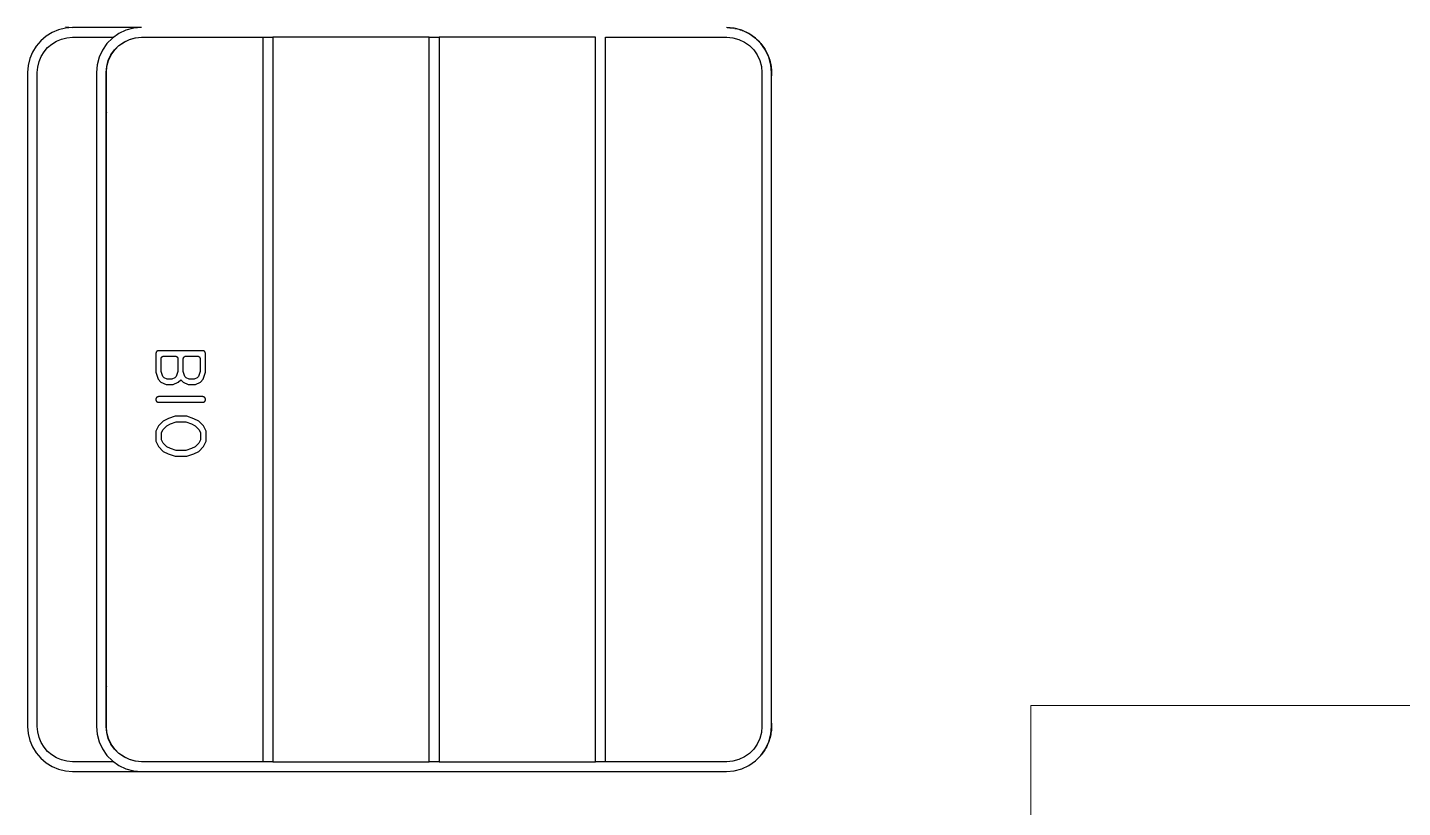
# Model space of a CAD drawing. Header units: millimetres. Extents: x 1287 to 5317, y -239 to 2577.
# Drawn here: x 3281 to 3984, y 159 to 558 of the extents above; entities that cross this region are included whole.
import ezdxf

# ---------------------------------------------------------------- set-up
doc = ezdxf.new("R2010")
doc.units = ezdxf.units.MM
doc.header["$MEASUREMENT"] = 0
doc.layers.add('Domyślny', color=7, linetype='Continuous', true_color=0x000000)
doc.layers.add('Utwórz2D linie widoczne', color=7, linetype='Continuous', true_color=0x000000)

msp = doc.modelspace()

# ---------------------------------------------------------------- linework, layer by layer
at = {"layer": 'Domyślny', "color": 18, "lineweight": 15, "true_color": 0x000000}
for p, q in [((3793.96, -239.12), (3793.96, 211.41)), ((5313.2, 211.41), (3793.97, 211.41))]:
    msp.add_line(p, q, dxfattribs=at)
at = {"layer": 'Utwórz2D linie widoczne'}
for p, q in [((3297.15, 556.52), (3293.82, 555.14)), ((3300.66, 557.37), (3297.15, 556.52)), ((3300.66, 557.93), (3304.26, 557.65)), ((3304.26, 557.65), (3300.66, 557.37)), ((3321.26, 557.65), (3304.26, 557.65)), ((3339.46, 557.65), (3321.26, 557.65)), ((3331.6, 556.26), (3327.96, 554.57)), ((3335.47, 557.3), (3331.6, 556.26)), ((3339.46, 557.65), (3335.47, 557.3)), ((3642.46, 557.3), (3638.46, 557.65)), ((3638.91, 557.61), (3639.55, 557.59)), ((3639.55, 557.59), (3640.2, 557.55)), ((3640.2, 557.55), (3640.84, 557.5)), ((3640.84, 557.5), (3641.49, 557.42)), ((3641.49, 557.42), (3642.13, 557.33)), ((3646.33, 556.26), (3642.46, 557.3)), ((3642.75, 557.22), (3643.44, 557.08)), ((3643.44, 557.08), (3644.13, 556.92)), ((3644.13, 556.92), (3644.81, 556.74)), ((3644.81, 556.74), (3645.48, 556.53)), ((3645.48, 556.53), (3646.15, 556.31)), ((3649.96, 554.57), (3646.33, 556.26)), ((3646.48, 556.19), (3647.19, 555.91)), ((3647.19, 555.91), (3647.89, 555.62)), ((3647.89, 555.62), (3648.58, 555.3)), ((3648.58, 555.3), (3649.26, 554.95)), ((3285.65, 548.17), (3283.77, 545.09)), ((3288, 550.91), (3285.65, 548.17)), ((3290.74, 553.26), (3288, 550.91)), ((3293.82, 555.14), (3290.74, 553.26)), ((3291.53, 547.38), (3293.68, 549.21)), ((3293.68, 549.21), (3296.09, 550.69)), ((3296.09, 550.69), (3298.7, 551.77)), ((3298.7, 551.77), (3301.44, 552.43)), ((3301.44, 552.43), (3304.26, 552.65)), ((3304.26, 552.65), (3325.22, 552.65)), ((3321.84, 549.43), (3319.54, 546.15)), ((3324.68, 552.27), (3321.84, 549.43)), ((3327.96, 554.57), (3324.68, 552.27)), ((3325.67, 546.22), (3327.89, 548.44)), ((3325.81, 546.22), (3328.02, 548.44)), ((3327.89, 548.44), (3330.46, 550.24)), ((3328.02, 548.44), (3330.58, 550.24)), ((3330.46, 550.24), (3333.31, 551.56)), ((3330.58, 550.24), (3333.41, 551.56)), ((3333.31, 551.56), (3336.34, 552.38)), ((3333.41, 551.56), (3336.43, 552.38)), ((3336.34, 552.38), (3339.46, 552.65)), ((3336.43, 552.38), (3339.54, 552.65)), ((3339.46, 552.65), (3339.54, 552.65)), ((3339.54, 552.65), (3401.61, 552.65)), ((3401.61, 552.65), (3401.61, 182.65)), ((3401.61, 552.65), (3406.61, 552.65)), ((3486.61, 552.65), (3406.61, 552.65)), ((3406.61, 552.65), (3406.61, 182.65)), ((3486.61, 182.65), (3486.61, 552.65)), ((3486.61, 552.65), (3491.61, 552.65)), ((3491.61, 552.65), (3491.61, 182.65)), ((3571.61, 552.65), (3491.61, 552.65)), ((3571.61, 182.65), (3571.61, 552.65)), ((3576.61, 552.65), (3638.68, 552.65)), ((3576.61, 182.65), (3576.61, 552.65)), ((3638.68, 552.65), (3641.79, 552.38)), ((3641.79, 552.38), (3644.81, 551.56)), ((3644.81, 551.56), (3647.64, 550.24)), ((3647.64, 550.24), (3650.2, 548.44)), ((3649.26, 554.95), (3649.92, 554.59)), ((3653.25, 552.27), (3649.96, 554.57)), ((3650, 554.54), (3650.69, 554.13)), ((3650.2, 548.44), (3652.41, 546.22)), ((3650.69, 554.13), (3651.36, 553.69)), ((3651.36, 553.69), (3652.02, 553.24)), ((3652.02, 553.24), (3652.66, 552.75)), ((3652.66, 552.75), (3653.28, 552.25)), ((3656.08, 549.43), (3653.25, 552.27)), ((3653.28, 552.25), (3653.89, 551.72)), ((3653.89, 551.72), (3654.48, 551.18)), ((3654.48, 551.18), (3655.05, 550.61)), ((3655.05, 550.61), (3655.59, 550.02)), ((3655.59, 550.02), (3656.12, 549.42)), ((3658.38, 546.15), (3656.08, 549.43)), ((3656.12, 549.42), (3656.63, 548.79)), ((3656.63, 548.79), (3657.11, 548.15)), ((3657.11, 548.15), (3657.57, 547.5)), ((3282.39, 541.76), (3281.54, 538.25)), ((3283.77, 545.09), (3282.39, 541.76)), ((3287.14, 540.21), (3288.22, 542.82)), ((3288.22, 542.82), (3289.7, 545.23)), ((3289.7, 545.23), (3291.53, 547.38)), ((3317.85, 542.52), (3316.81, 538.64)), ((3319.54, 546.15), (3317.85, 542.52)), ((3322.55, 540.81), (3323.88, 543.65)), ((3322.69, 540.81), (3324.01, 543.65)), ((3323.88, 543.65), (3325.67, 546.22)), ((3324.01, 543.65), (3325.81, 546.22)), ((3652.41, 546.22), (3654.21, 543.65)), ((3654.21, 543.65), (3655.53, 540.81)), ((3657.57, 547.5), (3658.01, 546.82)), ((3658.01, 546.82), (3658.42, 546.14)), ((3660.08, 542.52), (3658.38, 546.15)), ((3658.42, 546.14), (3658.81, 545.43)), ((3658.81, 545.43), (3659.18, 544.72)), ((3659.18, 544.72), (3659.52, 543.99)), ((3659.52, 543.99), (3659.83, 543.25)), ((3659.83, 543.25), (3660.12, 542.5)), ((3661.11, 538.64), (3660.08, 542.52)), ((3660.12, 542.5), (3660.38, 541.75)), ((3660.38, 541.75), (3660.62, 540.98)), ((3281.54, 538.25), (3281.26, 534.65)), ((3281.26, 534.65), (3281.26, 489.65)), ((3286.26, 534.65), (3286.48, 537.47)), ((3286.26, 489.65), (3286.26, 534.65)), ((3286.48, 537.47), (3287.14, 540.21)), ((3316.81, 538.64), (3316.46, 534.65)), ((3316.46, 534.65), (3316.46, 200.65)), ((3321.46, 534.65), (3321.74, 537.77)), ((3321.46, 200.65), (3321.46, 534.65)), ((3321.61, 534.65), (3321.88, 537.77)), ((3321.61, 200.65), (3321.61, 534.65)), ((3321.74, 537.77), (3322.55, 540.81)), ((3321.88, 537.77), (3322.69, 540.81)), ((3655.53, 540.81), (3656.34, 537.77)), ((3656.34, 537.77), (3656.61, 534.65)), ((3656.61, 534.65), (3656.61, 200.65)), ((3660.62, 540.98), (3660.83, 540.2)), ((3660.83, 540.2), (3661.01, 539.42)), ((3661.01, 539.42), (3661.16, 538.63)), ((3661.46, 534.65), (3661.11, 538.64)), ((3661.16, 538.63), (3661.29, 537.84)), ((3661.29, 537.84), (3661.39, 537.04)), ((3661.39, 537.04), (3661.46, 536.24)), ((3661.46, 536.24), (3661.5, 535.44)), ((3661.46, 200.65), (3661.46, 534.65)), ((3661.5, 535.44), (3661.52, 534.64)), ((3661.52, 534.64), (3661.5, 533.84)), ((3661.5, 533.84), (3661.46, 533.04)), ((3321.46, 522.65), (3321.61, 522.65)), ((3321.49, 513.79), (3321.46, 513.65)), ((3321.53, 513.93), (3321.49, 513.79)), ((3321.57, 514.07), (3321.53, 513.93)), ((3321.61, 514.21), (3321.57, 514.07)), ((3321.46, 504.57), (3321.61, 504.57)), ((3281.26, 489.65), (3281.26, 245.65)), ((3286.26, 245.65), (3286.26, 489.65)), ((3346.9, 391.26), (3346.89, 391.21)), ((3346.89, 391.21), (3346.89, 381.58)), ((3346.91, 391.39), (3346.9, 391.35)), ((3346.9, 391.35), (3346.9, 391.3)), ((3346.9, 391.3), (3346.9, 391.26)), ((3346.92, 391.48), (3346.91, 391.44)), ((3346.91, 391.44), (3346.91, 391.39)), ((3346.93, 391.53), (3346.92, 391.48)), ((3346.94, 391.57), (3346.93, 391.53)), ((3346.96, 391.61), (3346.94, 391.57)), ((3346.97, 391.65), (3346.96, 391.61)), ((3346.99, 391.7), (3346.97, 391.65)), ((3347, 391.74), (3346.99, 391.7)), ((3347.02, 391.78), (3347, 391.74)), ((3347.04, 391.82), (3347.02, 391.78)), ((3347.06, 391.86), (3347.04, 391.82)), ((3347.09, 391.9), (3347.06, 391.86)), ((3347.11, 391.93), (3347.09, 391.9)), ((3347.14, 391.97), (3347.11, 391.93)), ((3347.16, 392.01), (3347.14, 391.97)), ((3347.19, 392.04), (3347.16, 392.01)), ((3347.22, 392.08), (3347.19, 392.04)), ((3347.25, 392.11), (3347.22, 392.08)), ((3347.28, 392.14), (3347.25, 392.11)), ((3347.32, 392.17), (3347.28, 392.14)), ((3347.35, 392.2), (3347.32, 392.17)), ((3347.38, 392.23), (3347.35, 392.2)), ((3347.42, 392.26), (3347.38, 392.23)), ((3347.46, 392.28), (3347.42, 392.26)), ((3347.49, 392.31), (3347.46, 392.28)), ((3347.53, 392.33), (3347.49, 392.31)), ((3347.57, 392.35), (3347.53, 392.33)), ((3347.61, 392.37), (3347.57, 392.35)), ((3347.65, 392.39), (3347.61, 392.37)), ((3347.69, 392.41), (3347.65, 392.39)), ((3347.74, 392.43), (3347.69, 392.41)), ((3347.78, 392.44), (3347.74, 392.43)), ((3347.82, 392.46), (3347.78, 392.44)), ((3347.86, 392.47), (3347.82, 392.46)), ((3347.91, 392.48), (3347.86, 392.47)), ((3347.95, 392.49), (3347.91, 392.48)), ((3348, 392.49), (3347.95, 392.49)), ((3348.04, 392.5), (3348, 392.49)), ((3348.09, 392.5), (3348.04, 392.5)), ((3348.13, 392.51), (3348.09, 392.5)), ((3348.18, 392.51), (3348.13, 392.51)), ((3370.91, 392.51), (3348.18, 392.51)), ((3349.56, 388.6), (3349.57, 388.65)), ((3349.56, 388.56), (3349.56, 388.6)), ((3349.56, 388.51), (3349.56, 388.56)), ((3349.56, 388.47), (3349.56, 388.51)), ((3349.56, 382.01), (3349.56, 388.47)), ((3349.57, 388.65), (3349.58, 388.69)), ((3349.58, 388.74), (3349.59, 388.78)), ((3349.58, 388.69), (3349.58, 388.74)), ((3349.59, 388.78), (3349.61, 388.82)), ((3349.61, 388.82), (3349.62, 388.87)), ((3349.62, 388.87), (3349.63, 388.91)), ((3349.63, 388.91), (3349.65, 388.95)), ((3349.65, 388.95), (3349.67, 388.99)), ((3349.67, 388.99), (3349.68, 389.03)), ((3349.68, 389.03), (3349.7, 389.07)), ((3349.7, 389.07), (3349.73, 389.11)), ((3349.73, 389.11), (3349.75, 389.15)), ((3349.75, 389.15), (3349.77, 389.19)), ((3349.77, 389.19), (3349.8, 389.23)), ((3349.8, 389.23), (3349.83, 389.26)), ((3349.83, 389.26), (3349.85, 389.3)), ((3349.85, 389.3), (3349.88, 389.33)), ((3349.88, 389.33), (3349.91, 389.37)), ((3349.91, 389.37), (3349.95, 389.4)), ((3349.95, 389.4), (3349.98, 389.43)), ((3349.98, 389.43), (3350.01, 389.46)), ((3350.01, 389.46), (3350.05, 389.49)), ((3350.05, 389.49), (3350.08, 389.51)), ((3350.08, 389.51), (3350.12, 389.54)), ((3350.12, 389.54), (3350.16, 389.56)), ((3350.16, 389.56), (3350.19, 389.59)), ((3350.19, 389.59), (3350.23, 389.61)), ((3350.23, 389.61), (3350.27, 389.63)), ((3350.27, 389.63), (3350.31, 389.65)), ((3350.31, 389.65), (3350.36, 389.67)), ((3350.36, 389.67), (3350.4, 389.68)), ((3350.4, 389.68), (3350.44, 389.7)), ((3350.44, 389.7), (3350.48, 389.71)), ((3350.48, 389.71), (3350.53, 389.72)), ((3350.53, 389.72), (3350.57, 389.73)), ((3350.57, 389.73), (3350.61, 389.74)), ((3350.61, 389.74), (3350.66, 389.75)), ((3350.66, 389.75), (3350.7, 389.76)), ((3350.7, 389.76), (3350.75, 389.76)), ((3350.75, 389.76), (3350.79, 389.76)), ((3350.79, 389.76), (3350.84, 389.76)), ((3350.84, 389.76), (3356.84, 389.76)), ((3356.84, 389.76), (3356.89, 389.76)), ((3356.89, 389.76), (3356.93, 389.76)), ((3356.93, 389.76), (3356.98, 389.76)), ((3356.98, 389.76), (3357.02, 389.75)), ((3357.02, 389.75), (3357.07, 389.74)), ((3357.07, 389.74), (3357.11, 389.73)), ((3357.11, 389.73), (3357.15, 389.72)), ((3357.15, 389.72), (3357.2, 389.71)), ((3357.2, 389.71), (3357.24, 389.7)), ((3357.24, 389.7), (3357.28, 389.68)), ((3357.28, 389.68), (3357.32, 389.67)), ((3357.32, 389.67), (3357.37, 389.65)), ((3357.37, 389.65), (3357.41, 389.63)), ((3357.41, 389.63), (3357.45, 389.61)), ((3357.45, 389.61), (3357.49, 389.59)), ((3357.49, 389.59), (3357.52, 389.56)), ((3357.52, 389.56), (3357.56, 389.54)), ((3357.56, 389.54), (3357.6, 389.51)), ((3357.6, 389.51), (3357.63, 389.49)), ((3357.63, 389.49), (3357.67, 389.46)), ((3357.67, 389.46), (3357.7, 389.43)), ((3357.7, 389.43), (3357.74, 389.4)), ((3357.74, 389.4), (3357.77, 389.37)), ((3357.77, 389.37), (3357.8, 389.33)), ((3357.8, 389.33), (3357.83, 389.3)), ((3357.83, 389.3), (3357.86, 389.26)), ((3357.86, 389.26), (3357.88, 389.23)), ((3357.88, 389.23), (3357.91, 389.19)), ((3357.91, 389.19), (3357.93, 389.15)), ((3357.93, 389.15), (3357.95, 389.11)), ((3357.95, 389.11), (3357.98, 389.07)), ((3357.98, 389.07), (3358, 389.03)), ((3358, 389.03), (3358.02, 388.99)), ((3358.02, 388.99), (3358.03, 388.95)), ((3358.03, 388.95), (3358.05, 388.91)), ((3358.05, 388.91), (3358.06, 388.87)), ((3358.06, 388.87), (3358.08, 388.82)), ((3358.08, 388.82), (3358.09, 388.78)), ((3358.09, 388.78), (3358.1, 388.74)), ((3358.1, 388.74), (3358.11, 388.69)), ((3358.11, 388.69), (3358.11, 388.65)), ((3358.11, 388.65), (3358.12, 388.6)), ((3358.12, 388.6), (3358.12, 388.56)), ((3358.12, 388.56), (3358.12, 388.51)), ((3358.12, 388.51), (3358.12, 388.47)), ((3358.12, 388.47), (3358.12, 382.01)), ((3360.89, 388.56), (3360.9, 388.6)), ((3360.89, 388.51), (3360.89, 388.56)), ((3360.89, 388.47), (3360.89, 388.51)), ((3360.89, 382.01), (3360.89, 388.47)), ((3360.9, 388.65), (3360.91, 388.69)), ((3360.9, 388.6), (3360.9, 388.65)), ((3360.91, 388.69), (3360.92, 388.74)), ((3360.92, 388.74), (3360.93, 388.78)), ((3360.93, 388.78), (3360.94, 388.82)), ((3360.94, 388.82), (3360.95, 388.87)), ((3360.95, 388.87), (3360.97, 388.91)), ((3360.97, 388.91), (3360.98, 388.95)), ((3360.98, 388.95), (3361, 388.99)), ((3361, 388.99), (3361.02, 389.03)), ((3361.02, 389.03), (3361.04, 389.07)), ((3361.04, 389.07), (3361.06, 389.11)), ((3361.06, 389.11), (3361.08, 389.15)), ((3361.08, 389.15), (3361.11, 389.19)), ((3361.11, 389.19), (3361.13, 389.23)), ((3361.13, 389.23), (3361.16, 389.26)), ((3361.16, 389.26), (3361.19, 389.3)), ((3361.19, 389.3), (3361.22, 389.33)), ((3361.22, 389.33), (3361.25, 389.37)), ((3361.25, 389.37), (3361.28, 389.4)), ((3361.28, 389.4), (3361.31, 389.43)), ((3361.31, 389.43), (3361.34, 389.46)), ((3361.34, 389.46), (3361.38, 389.49)), ((3361.38, 389.49), (3361.42, 389.51)), ((3361.42, 389.51), (3361.45, 389.54)), ((3361.45, 389.54), (3361.49, 389.56)), ((3361.49, 389.56), (3361.53, 389.59)), ((3361.53, 389.59), (3361.57, 389.61)), ((3361.57, 389.61), (3361.61, 389.63)), ((3361.61, 389.63), (3361.65, 389.65)), ((3361.65, 389.65), (3361.69, 389.67)), ((3361.69, 389.67), (3361.73, 389.68)), ((3361.73, 389.68), (3361.77, 389.7)), ((3361.77, 389.7), (3361.82, 389.71)), ((3361.82, 389.71), (3361.86, 389.72)), ((3361.86, 389.72), (3361.9, 389.73)), ((3361.9, 389.73), (3361.95, 389.74)), ((3361.95, 389.74), (3361.99, 389.75)), ((3361.99, 389.75), (3362.04, 389.76)), ((3362.04, 389.76), (3362.08, 389.76)), ((3362.08, 389.76), (3362.13, 389.76)), ((3362.13, 389.76), (3362.17, 389.76)), ((3362.17, 389.76), (3368.18, 389.76)), ((3368.18, 389.76), (3368.22, 389.76)), ((3368.22, 389.76), (3368.27, 389.76)), ((3368.27, 389.76), (3368.31, 389.76)), ((3368.31, 389.76), (3368.36, 389.75)), ((3368.36, 389.75), (3368.4, 389.74)), ((3368.4, 389.74), (3368.44, 389.73)), ((3368.44, 389.73), (3368.49, 389.72)), ((3368.49, 389.72), (3368.53, 389.71)), ((3368.53, 389.71), (3368.57, 389.7)), ((3368.57, 389.7), (3368.62, 389.68)), ((3368.62, 389.68), (3368.66, 389.67)), ((3368.66, 389.67), (3368.7, 389.65)), ((3368.7, 389.65), (3368.74, 389.63)), ((3368.74, 389.63), (3368.78, 389.61)), ((3368.78, 389.61), (3368.82, 389.59)), ((3368.82, 389.59), (3368.86, 389.56)), ((3368.86, 389.56), (3368.89, 389.54)), ((3368.89, 389.54), (3368.93, 389.51)), ((3368.93, 389.51), (3368.97, 389.49)), ((3368.97, 389.49), (3369, 389.46)), ((3369, 389.46), (3369.04, 389.43)), ((3369.04, 389.43), (3369.07, 389.4)), ((3369.07, 389.4), (3369.1, 389.37)), ((3369.1, 389.37), (3369.13, 389.33)), ((3369.13, 389.33), (3369.16, 389.3)), ((3369.16, 389.3), (3369.19, 389.26)), ((3369.19, 389.26), (3369.21, 389.23)), ((3369.21, 389.23), (3369.24, 389.19)), ((3369.24, 389.19), (3369.26, 389.15)), ((3369.26, 389.15), (3369.29, 389.11)), ((3369.29, 389.11), (3369.31, 389.07)), ((3369.31, 389.07), (3369.33, 389.03)), ((3369.33, 389.03), (3369.35, 388.99)), ((3369.35, 388.99), (3369.37, 388.95)), ((3369.37, 388.95), (3369.38, 388.91)), ((3369.38, 388.91), (3369.4, 388.87)), ((3369.4, 388.87), (3369.41, 388.82)), ((3369.41, 388.82), (3369.42, 388.78)), ((3369.42, 388.78), (3369.43, 388.74)), ((3369.43, 388.74), (3369.44, 388.69)), ((3369.44, 388.69), (3369.45, 388.65)), ((3369.45, 388.65), (3369.45, 388.6)), ((3369.45, 388.6), (3369.45, 388.56)), ((3369.45, 388.56), (3369.46, 388.51)), ((3369.46, 388.51), (3369.46, 388.47)), ((3369.46, 388.47), (3369.46, 382.01)), ((3370.95, 392.51), (3370.91, 392.51)), ((3371, 392.5), (3370.95, 392.51)), ((3371.04, 392.5), (3371, 392.5)), ((3371.09, 392.49), (3371.04, 392.5)), ((3371.13, 392.49), (3371.09, 392.49)), ((3371.18, 392.48), (3371.13, 392.49)), ((3371.22, 392.47), (3371.18, 392.48)), ((3371.26, 392.46), (3371.22, 392.47)), ((3371.31, 392.44), (3371.26, 392.46)), ((3371.35, 392.43), (3371.31, 392.44)), ((3371.39, 392.41), (3371.35, 392.43)), ((3371.43, 392.39), (3371.39, 392.41)), ((3371.47, 392.37), (3371.43, 392.39)), ((3371.51, 392.35), (3371.47, 392.37)), ((3371.55, 392.33), (3371.51, 392.35)), ((3371.59, 392.31), (3371.55, 392.33)), ((3371.63, 392.28), (3371.59, 392.31)), ((3371.66, 392.26), (3371.63, 392.28)), ((3371.7, 392.23), (3371.66, 392.26)), ((3371.73, 392.2), (3371.7, 392.23)), ((3371.77, 392.17), (3371.73, 392.2)), ((3371.8, 392.14), (3371.77, 392.17)), ((3371.83, 392.11), (3371.8, 392.14)), ((3371.86, 392.08), (3371.83, 392.11)), ((3371.89, 392.04), (3371.86, 392.08)), ((3371.92, 392.01), (3371.89, 392.04)), ((3371.95, 391.97), (3371.92, 392.01)), ((3371.97, 391.93), (3371.95, 391.97)), ((3372, 391.9), (3371.97, 391.93)), ((3372.02, 391.86), (3372, 391.9)), ((3372.04, 391.82), (3372.02, 391.86)), ((3372.06, 391.78), (3372.04, 391.82)), ((3372.08, 391.74), (3372.06, 391.78)), ((3372.1, 391.7), (3372.08, 391.74)), ((3372.11, 391.65), (3372.1, 391.7)), ((3372.13, 391.61), (3372.11, 391.65)), ((3372.14, 391.57), (3372.13, 391.61)), ((3372.15, 391.53), (3372.14, 391.57)), ((3372.16, 391.48), (3372.15, 391.53)), ((3372.17, 391.44), (3372.16, 391.48)), ((3372.18, 391.39), (3372.17, 391.44)), ((3372.18, 391.35), (3372.18, 391.39)), ((3372.19, 391.3), (3372.18, 391.35)), ((3372.19, 391.26), (3372.19, 391.3)), ((3372.19, 391.21), (3372.19, 391.26)), ((3372.19, 381.58), (3372.19, 391.21)), ((3346.89, 381.58), (3348.09, 377.96)), ((3350.4, 379.42), (3349.56, 382.01)), ((3358.12, 382.01), (3357.28, 379.42)), ((3361.74, 379.42), (3360.89, 382.01)), ((3369.46, 382.01), (3368.61, 379.42)), ((3370.99, 377.96), (3372.19, 381.58)), ((3348.09, 377.96), (3349.48, 376.51)), ((3349.48, 376.51), (3352.05, 375.23)), ((3351.05, 378.79), (3350.4, 379.42)), ((3352.62, 377.99), (3351.05, 378.79)), ((3352.05, 375.23), (3355.77, 375.23)), ((3355.06, 377.99), (3352.62, 377.99)), ((3356.63, 378.79), (3355.06, 377.99)), ((3355.77, 375.23), (3358.34, 376.51)), ((3357.28, 379.42), (3356.63, 378.79)), ((3358.34, 376.51), (3359.54, 377.77)), ((3359.54, 377.77), (3360.75, 376.51)), ((3360.75, 376.51), (3363.31, 375.23)), ((3362.39, 378.79), (3361.74, 379.42)), ((3363.96, 377.99), (3362.39, 378.79)), ((3363.31, 375.23), (3367.04, 375.23)), ((3366.39, 377.99), (3363.96, 377.99)), ((3367.96, 378.79), (3366.39, 377.99)), ((3367.04, 375.23), (3369.6, 376.51)), ((3368.61, 379.42), (3367.96, 378.79)), ((3369.6, 376.51), (3370.99, 377.96)), ((3346.9, 367.83), (3346.89, 367.79)), ((3346.89, 367.79), (3346.89, 367.74)), ((3346.89, 367.74), (3346.89, 367.57)), ((3346.89, 367.57), (3346.89, 367.53)), ((3346.89, 367.53), (3346.9, 367.48)), ((3346.91, 367.93), (3346.9, 367.88)), ((3346.9, 367.88), (3346.9, 367.83)), ((3346.9, 367.48), (3346.9, 367.44)), ((3346.9, 367.44), (3346.91, 367.39)), ((3346.92, 368.02), (3346.91, 367.97)), ((3346.91, 367.97), (3346.91, 367.93)), ((3346.91, 367.39), (3346.91, 367.34)), ((3346.91, 367.34), (3346.92, 367.3)), ((3346.93, 368.06), (3346.92, 368.02)), ((3346.92, 367.3), (3346.93, 367.25)), ((3346.94, 368.11), (3346.93, 368.06)), ((3346.93, 367.25), (3346.94, 367.21)), ((3346.96, 368.15), (3346.94, 368.11)), ((3346.94, 367.21), (3346.96, 367.16)), ((3346.97, 368.2), (3346.96, 368.15)), ((3346.96, 367.16), (3346.97, 367.12)), ((3346.99, 368.24), (3346.97, 368.2)), ((3346.97, 367.12), (3346.99, 367.08)), ((3347.01, 368.28), (3346.99, 368.24)), ((3346.99, 367.08), (3347.01, 367.03)), ((3347.02, 368.32), (3347.01, 368.28)), ((3347.01, 367.03), (3347.02, 366.99)), ((3347.05, 368.37), (3347.02, 368.32)), ((3347.02, 366.99), (3347.05, 366.95)), ((3347.07, 368.41), (3347.05, 368.37)), ((3347.05, 366.95), (3347.07, 366.91)), ((3347.09, 368.45), (3347.07, 368.41)), ((3347.07, 366.91), (3347.09, 366.87)), ((3347.12, 368.49), (3347.09, 368.45)), ((3347.09, 366.87), (3347.12, 366.83)), ((3347.14, 368.52), (3347.12, 368.49)), ((3347.12, 366.83), (3347.14, 366.79)), ((3347.17, 368.56), (3347.14, 368.52)), ((3347.14, 366.79), (3347.17, 366.75)), ((3347.2, 368.6), (3347.17, 368.56)), ((3347.17, 366.75), (3347.2, 366.72)), ((3347.23, 368.63), (3347.2, 368.6)), ((3347.2, 366.72), (3347.23, 366.68)), ((3347.26, 368.67), (3347.23, 368.63)), ((3347.23, 366.68), (3347.26, 366.65)), ((3347.29, 368.7), (3347.26, 368.67)), ((3347.26, 366.65), (3347.29, 366.61)), ((3347.32, 368.73), (3347.29, 368.7)), ((3347.29, 366.61), (3347.32, 366.58)), ((3347.36, 368.76), (3347.32, 368.73)), ((3347.32, 366.58), (3347.36, 366.55)), ((3347.39, 368.79), (3347.36, 368.76)), ((3347.36, 366.55), (3347.39, 366.52)), ((3347.43, 368.82), (3347.39, 368.79)), ((3347.39, 366.52), (3347.43, 366.49)), ((3347.47, 368.85), (3347.43, 368.82)), ((3347.43, 366.49), (3347.47, 366.46)), ((3347.51, 368.88), (3347.47, 368.85)), ((3347.47, 366.46), (3347.51, 366.44)), ((3347.55, 368.9), (3347.51, 368.88)), ((3347.51, 366.44), (3347.55, 366.41)), ((3347.59, 368.92), (3347.55, 368.9)), ((3347.55, 366.41), (3347.59, 366.39)), ((3347.63, 368.95), (3347.59, 368.92)), ((3347.59, 366.39), (3347.63, 366.37)), ((3347.67, 368.97), (3347.63, 368.95)), ((3347.63, 366.37), (3347.67, 366.35)), ((3347.71, 368.99), (3347.67, 368.97)), ((3347.67, 366.35), (3347.71, 366.33)), ((3347.75, 369), (3347.71, 368.99)), ((3347.71, 366.33), (3347.75, 366.31)), ((3347.8, 369.02), (3347.75, 369)), ((3347.75, 366.31), (3347.8, 366.29)), ((3347.84, 369.03), (3347.8, 369.02)), ((3347.8, 366.29), (3347.84, 366.28)), ((3347.88, 369.05), (3347.84, 369.03)), ((3347.84, 366.28), (3347.88, 366.27)), ((3347.93, 369.06), (3347.88, 369.05)), ((3347.88, 366.27), (3347.93, 366.25)), ((3347.97, 369.07), (3347.93, 369.06)), ((3347.93, 366.25), (3347.97, 366.24)), ((3348.02, 369.08), (3347.97, 369.07)), ((3347.97, 366.24), (3348.02, 366.24)), ((3348.07, 369.09), (3348.02, 369.08)), ((3348.02, 366.24), (3348.07, 366.23)), ((3348.11, 369.09), (3348.07, 369.09)), ((3348.07, 366.23), (3348.11, 366.22)), ((3348.16, 369.1), (3348.11, 369.09)), ((3348.11, 366.22), (3348.16, 366.22)), ((3348.2, 369.1), (3348.16, 369.1)), ((3348.16, 366.22), (3348.2, 366.22)), ((3348.25, 369.1), (3348.2, 369.1)), ((3348.2, 366.22), (3348.25, 366.22)), ((3370.83, 369.1), (3348.25, 369.1)), ((3348.25, 366.22), (3370.83, 366.22)), ((3370.88, 369.1), (3370.83, 369.1)), ((3370.83, 366.22), (3370.88, 366.22)), ((3370.92, 369.1), (3370.88, 369.1)), ((3370.88, 366.22), (3370.92, 366.22)), ((3370.97, 369.09), (3370.92, 369.1)), ((3370.92, 366.22), (3370.97, 366.22)), ((3371.02, 369.09), (3370.97, 369.09)), ((3370.97, 366.22), (3371.02, 366.23)), ((3371.06, 369.08), (3371.02, 369.09)), ((3371.02, 366.23), (3371.06, 366.24)), ((3371.11, 369.07), (3371.06, 369.08)), ((3371.06, 366.24), (3371.11, 366.24)), ((3371.15, 369.06), (3371.11, 369.07)), ((3371.11, 366.24), (3371.15, 366.25)), ((3371.2, 369.05), (3371.15, 369.06)), ((3371.15, 366.25), (3371.2, 366.27)), ((3371.24, 369.03), (3371.2, 369.05)), ((3371.2, 366.27), (3371.24, 366.28)), ((3371.29, 369.02), (3371.24, 369.03)), ((3371.24, 366.28), (3371.29, 366.29)), ((3371.33, 369), (3371.29, 369.02)), ((3371.29, 366.29), (3371.33, 366.31)), ((3371.37, 368.99), (3371.33, 369)), ((3371.33, 366.31), (3371.37, 366.33)), ((3371.41, 368.97), (3371.37, 368.99)), ((3371.37, 366.33), (3371.41, 366.35)), ((3371.46, 368.95), (3371.41, 368.97)), ((3371.41, 366.35), (3371.46, 366.37)), ((3371.5, 368.92), (3371.46, 368.95)), ((3371.46, 366.37), (3371.5, 366.39)), ((3371.54, 368.9), (3371.5, 368.92)), ((3371.5, 366.39), (3371.54, 366.41)), ((3371.58, 368.88), (3371.54, 368.9)), ((3371.54, 366.41), (3371.58, 366.44)), ((3371.61, 368.85), (3371.58, 368.88)), ((3371.58, 366.44), (3371.61, 366.46)), ((3371.65, 368.82), (3371.61, 368.85)), ((3371.61, 366.46), (3371.65, 366.49)), ((3371.69, 368.79), (3371.65, 368.82)), ((3371.65, 366.49), (3371.69, 366.52)), ((3371.72, 368.76), (3371.69, 368.79)), ((3371.69, 366.52), (3371.72, 366.55)), ((3371.76, 368.73), (3371.72, 368.76)), ((3371.72, 366.55), (3371.76, 366.58)), ((3371.79, 368.7), (3371.76, 368.73)), ((3371.76, 366.58), (3371.79, 366.61)), ((3371.82, 368.67), (3371.79, 368.7)), ((3371.79, 366.61), (3371.82, 366.65)), ((3371.85, 368.63), (3371.82, 368.67)), ((3371.82, 366.65), (3371.85, 366.68)), ((3371.88, 368.6), (3371.85, 368.63)), ((3371.85, 366.68), (3371.88, 366.72)), ((3371.91, 368.56), (3371.88, 368.6)), ((3371.88, 366.72), (3371.91, 366.75)), ((3371.94, 368.52), (3371.91, 368.56)), ((3371.91, 366.75), (3371.94, 366.79)), ((3371.97, 368.49), (3371.94, 368.52)), ((3371.94, 366.79), (3371.97, 366.83)), ((3371.99, 368.45), (3371.97, 368.49)), ((3371.97, 366.83), (3371.99, 366.87)), ((3372.02, 368.41), (3371.99, 368.45)), ((3371.99, 366.87), (3372.02, 366.91)), ((3372.04, 368.37), (3372.02, 368.41)), ((3372.02, 366.91), (3372.04, 366.95)), ((3372.06, 368.32), (3372.04, 368.37)), ((3372.04, 366.95), (3372.06, 366.99)), ((3372.08, 368.28), (3372.06, 368.32)), ((3372.06, 366.99), (3372.08, 367.03)), ((3372.09, 368.24), (3372.08, 368.28)), ((3372.08, 367.03), (3372.09, 367.08)), ((3372.11, 368.2), (3372.09, 368.24)), ((3372.09, 367.08), (3372.11, 367.12)), ((3372.13, 368.15), (3372.11, 368.2)), ((3372.11, 367.12), (3372.13, 367.16)), ((3372.14, 368.11), (3372.13, 368.15)), ((3372.13, 367.16), (3372.14, 367.21)), ((3372.15, 368.06), (3372.14, 368.11)), ((3372.14, 367.21), (3372.15, 367.25)), ((3372.16, 368.02), (3372.15, 368.06)), ((3372.15, 367.25), (3372.16, 367.3)), ((3372.17, 367.97), (3372.16, 368.02)), ((3372.16, 367.3), (3372.17, 367.34)), ((3372.18, 367.93), (3372.17, 367.97)), ((3372.17, 367.34), (3372.18, 367.39)), ((3372.18, 367.88), (3372.18, 367.93)), ((3372.19, 367.83), (3372.18, 367.88)), ((3372.18, 367.44), (3372.19, 367.48)), ((3372.18, 367.39), (3372.18, 367.44)), ((3372.19, 367.79), (3372.19, 367.83)), ((3372.19, 367.74), (3372.19, 367.79)), ((3372.19, 367.57), (3372.19, 367.74)), ((3372.19, 367.53), (3372.19, 367.57)), ((3372.19, 367.48), (3372.19, 367.53)), ((3356.77, 359.07), (3353.25, 357.88)), ((3362.67, 359.07), (3356.77, 359.07)), ((3366.32, 357.83), (3362.67, 359.07)), ((3348.16, 354.12), (3346.86, 351.42)), ((3346.86, 351.42), (3346.86, 346.39)), ((3350.68, 356.66), (3348.16, 354.12)), ((3349.73, 350.73), (3350.56, 352.4)), ((3350.56, 352.4), (3352.42, 354.25)), ((3353.25, 357.88), (3350.68, 356.66)), ((3352.42, 354.25), (3354.28, 355.21)), ((3354.28, 355.21), (3357.22, 356.17)), ((3357.22, 356.17), (3362.22, 356.17)), ((3362.22, 356.17), (3365.16, 355.21)), ((3365.16, 355.21), (3367.02, 354.25)), ((3368.76, 356.66), (3366.32, 357.83)), ((3367.02, 354.25), (3368.88, 352.4)), ((3371.28, 354.12), (3368.76, 356.66)), ((3368.88, 352.4), (3369.71, 350.73)), ((3372.61, 351.43), (3371.28, 354.12)), ((3372.61, 346.38), (3372.61, 351.43)), ((3346.86, 346.39), (3348.16, 343.68)), ((3349.73, 347.07), (3349.73, 350.73)), ((3350.56, 345.41), (3349.73, 347.07)), ((3352.42, 343.55), (3350.56, 345.41)), ((3368.88, 345.41), (3367.02, 343.55)), ((3369.71, 347.07), (3368.88, 345.41)), ((3369.71, 350.73), (3369.71, 347.07)), ((3371.28, 343.68), (3372.61, 346.38)), ((3348.16, 343.68), (3350.68, 341.16)), ((3350.68, 341.16), (3353.11, 339.98)), ((3354.28, 342.6), (3352.42, 343.55)), ((3353.11, 339.98), (3356.77, 338.73)), ((3357.22, 341.63), (3354.28, 342.6)), ((3356.77, 338.73), (3362.67, 338.73)), ((3362.22, 341.63), (3357.22, 341.63)), ((3365.16, 342.6), (3362.22, 341.63)), ((3362.67, 338.73), (3366.19, 339.92)), ((3367.02, 343.55), (3365.16, 342.6)), ((3366.19, 339.92), (3368.76, 341.16)), ((3368.76, 341.16), (3371.28, 343.68)), ((3281.26, 245.65), (3281.26, 200.65)), ((3286.26, 200.65), (3286.26, 245.65)), ((3321.46, 224.57), (3321.61, 224.57)), ((3321.46, 221.65), (3321.49, 221.51)), ((3321.49, 221.51), (3321.53, 221.37)), ((3321.53, 221.37), (3321.57, 221.23)), ((3321.57, 221.23), (3321.61, 221.09)), ((3321.46, 212.65), (3321.61, 212.65)), ((3281.26, 200.65), (3281.54, 197.05)), ((3281.54, 197.05), (3282.39, 193.54)), ((3286.48, 197.83), (3286.26, 200.65)), ((3287.14, 195.09), (3286.48, 197.83)), ((3316.46, 200.65), (3316.81, 196.66)), ((3321.74, 197.52), (3321.46, 200.65)), ((3321.88, 197.52), (3321.61, 200.65)), ((3322.55, 194.49), (3321.74, 197.52)), ((3322.69, 194.49), (3321.88, 197.52)), ((3656.34, 197.52), (3655.53, 194.49)), ((3656.61, 200.65), (3656.34, 197.52)), ((3661.23, 197.16), (3661.1, 196.42)), ((3661.11, 196.66), (3661.46, 200.65)), ((3661.33, 197.9), (3661.23, 197.16)), ((3661.42, 198.65), (3661.33, 197.9)), ((3661.47, 199.39), (3661.42, 198.65)), ((3661.46, 202.39), (3661.5, 201.64)), ((3661.51, 200.14), (3661.47, 199.39)), ((3661.5, 201.64), (3661.52, 200.89)), ((3661.52, 200.89), (3661.51, 200.14)), ((3282.39, 193.54), (3283.77, 190.21)), ((3283.77, 190.21), (3285.65, 187.13)), ((3288.22, 192.48), (3287.14, 195.09)), ((3289.7, 190.07), (3288.22, 192.48)), ((3291.53, 187.92), (3289.7, 190.07)), ((3316.81, 196.66), (3317.85, 192.78)), ((3317.85, 192.78), (3319.54, 189.15)), ((3323.88, 191.65), (3322.55, 194.49)), ((3324.01, 191.65), (3322.69, 194.49)), ((3325.67, 189.08), (3323.88, 191.65)), ((3325.81, 189.08), (3324.01, 191.65)), ((3654.21, 191.65), (3652.41, 189.08)), ((3655.53, 194.49), (3654.21, 191.65)), ((3658.38, 189.15), (3660.08, 192.78)), ((3658.89, 190.13), (3658.55, 189.51)), ((3659.21, 190.77), (3658.89, 190.13)), ((3659.51, 191.42), (3659.21, 190.77)), ((3659.79, 192.07), (3659.51, 191.42)), ((3660.05, 192.74), (3659.79, 192.07)), ((3660.08, 192.78), (3661.11, 196.66)), ((3660.33, 193.53), (3660.09, 192.82)), ((3660.56, 194.24), (3660.33, 193.53)), ((3660.76, 194.96), (3660.56, 194.24)), ((3660.94, 195.69), (3660.76, 194.96)), ((3661.1, 196.42), (3660.94, 195.69)), ((3285.65, 187.13), (3288, 184.39)), ((3288, 184.39), (3290.74, 182.04)), ((3293.68, 186.09), (3291.53, 187.92)), ((3296.09, 184.61), (3293.68, 186.09)), ((3298.7, 183.53), (3296.09, 184.61)), ((3301.44, 182.87), (3298.7, 183.53)), ((3304.26, 182.65), (3301.44, 182.87)), ((3319.54, 189.15), (3321.84, 185.87)), ((3321.84, 185.87), (3324.68, 183.03)), ((3324.68, 183.03), (3327.96, 180.73)), ((3327.89, 186.86), (3325.67, 189.08)), ((3328.02, 186.86), (3325.81, 189.08)), ((3330.46, 185.06), (3327.89, 186.86)), ((3330.58, 185.06), (3328.02, 186.86)), ((3333.31, 183.73), (3330.46, 185.06)), ((3333.41, 183.73), (3330.58, 185.06)), ((3336.34, 182.92), (3333.31, 183.73)), ((3336.43, 182.92), (3333.41, 183.73)), ((3339.46, 182.65), (3336.34, 182.92)), ((3339.54, 182.65), (3336.43, 182.92)), ((3641.79, 182.92), (3638.68, 182.65)), ((3644.81, 183.73), (3641.79, 182.92)), ((3647.64, 185.06), (3644.81, 183.73)), ((3650.2, 186.86), (3647.64, 185.06)), ((3649.96, 180.73), (3653.25, 183.03)), ((3652.41, 189.08), (3650.2, 186.86)), ((3653.25, 183.03), (3656.08, 185.87)), ((3654.78, 184.55), (3654.23, 184.01)), ((3655.31, 185.1), (3654.78, 184.55)), ((3656.08, 185.87), (3658.38, 189.15)), ((3656.96, 187.07), (3656.55, 186.53)), ((3657.36, 187.62), (3656.96, 187.07)), ((3657.74, 188.18), (3657.36, 187.62)), ((3658.1, 188.75), (3657.74, 188.18)), ((3290.74, 182.04), (3293.82, 180.16)), ((3293.82, 180.16), (3297.15, 178.77)), ((3297.15, 178.77), (3300.66, 177.93)), ((3300.66, 177.93), (3304.26, 177.65)), ((3321.26, 182.65), (3304.26, 182.65)), ((3304.26, 177.65), (3321.26, 177.65)), ((3325.22, 182.65), (3321.26, 182.65)), ((3321.26, 177.65), (3339.46, 177.65)), ((3327.96, 180.73), (3331.6, 179.04)), ((3331.6, 179.04), (3335.47, 178)), ((3335.47, 178), (3339.46, 177.65)), ((3339.54, 182.65), (3339.46, 182.65)), ((3339.46, 177.65), (3638.46, 177.65)), ((3401.61, 182.65), (3339.54, 182.65)), ((3406.61, 182.65), (3401.61, 182.65)), ((3406.61, 182.65), (3486.61, 182.65)), ((3491.61, 182.65), (3486.61, 182.65)), ((3491.61, 182.65), (3571.61, 182.65)), ((3576.61, 182.65), (3571.61, 182.65)), ((3638.68, 182.65), (3576.61, 182.65)), ((3638.46, 177.65), (3642.46, 178)), ((3642.46, 178), (3646.33, 179.04)), ((3646.33, 179.04), (3649.96, 180.73))]:
    msp.add_line(p, q, dxfattribs=at)

doc.saveas('drawing.dxf')
